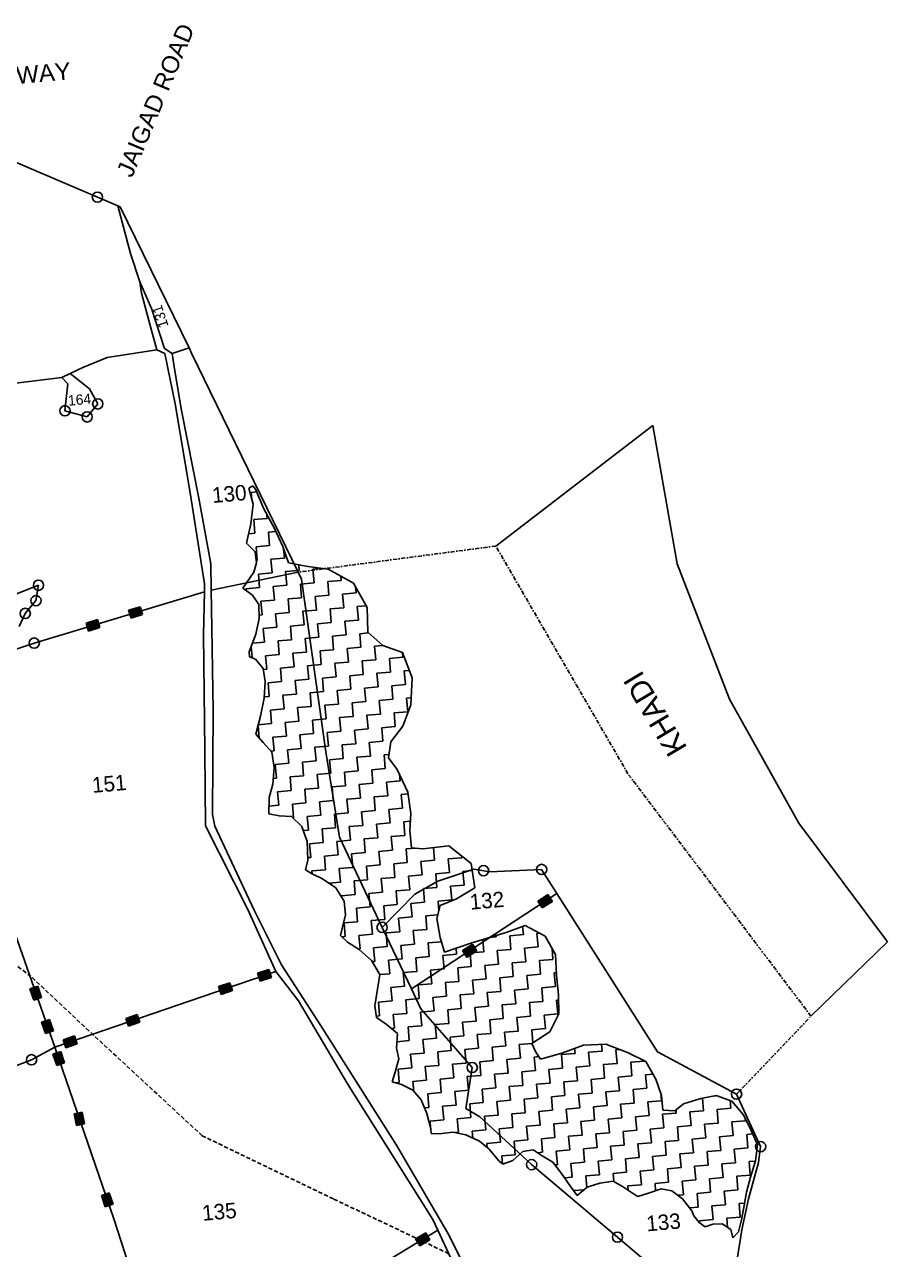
# Model space of a CAD drawing. Header units: metres. Extents: x 308560 to 311884, y 1910163 to 1912950.
# Drawn here: x 310720 to 311771, y 1911270 to 1912762 of the extents above; entities that cross this region are included whole.
import ezdxf

# ---------------------------------------------------------------- set-up
doc = ezdxf.new("R2010")
doc.units = ezdxf.units.M
doc.header["$MEASUREMENT"] = 0
doc.linetypes.add('DASHDOT', pattern=[1, 0.5, -0.25, 0, -0.25])
doc.linetypes.add('DASHED', pattern=[0.75, 0.5, -0.25])
for name, color, linetype in [('LINE_FOOTPATH', 1, 'DASHED'), ('OFF', 1, 'Continuous'), ('POLY_HATCH', 12, 'Continuous'), ('POLY_PARCEL', 6, 'Continuous'), ('POLY_ROAD', 30, 'Continuous'), ('POLY_WATER', 4, 'Continuous'), ('TEXT_MAPOUT', 7, 'Continuous'), ('TEXT_PARCEL', 7, 'Continuous'), ('V_BOUND_LINE', 7, 'Continuous'), ('V_BOUND_STREAM_LINE', 7, 'DASHDOT')]:
    doc.layers.add(name, color=color, linetype=linetype)
doc.styles.get("Standard").update_dxf_attribs({"font": 'arial.ttf'})
doc.styles.add('TEXT_MAP', font='')
doc.styles.get('TEXT_MAP').set_extended_font_data('Kruti Dev 050')

msp = doc.modelspace()

# ---------------------------------------------------------------- hatches: boundary and pattern name
for points in [[(310863.8, 1912043.2), (310860.9, 1912052.8), (310846.9, 1912048.6), (310849.9, 1912038.9)], [(310811.9, 1912027.5), (310809, 1912037.1), (310795, 1912032.9), (310797.9, 1912023.2)], [(311362.9, 1911693.8), (311357.4, 1911702.2), (311345.2, 1911694.2), (311350.7, 1911685.8)], [(311271.1, 1911633.5), (311265.5, 1911641.9), (311253.3, 1911633.9), (311258.9, 1911625.5)], [(311020.8, 1911601.3), (311017.5, 1911610.9), (311003.7, 1911606.2), (311007, 1911596.6)], [(310731.5, 1911573.5), (310741, 1911576.9), (310736.2, 1911590.6), (310726.7, 1911587.3)], [(310973.6, 1911585.2), (310970.3, 1911594.7), (310956.5, 1911590), (310959.8, 1911580.5)], [(310745.8, 1911532.8), (310755.4, 1911536.1), (310750.5, 1911549.9), (310741, 1911546.5)], [(310860.5, 1911546.5), (310857.2, 1911556), (310843.4, 1911551.3), (310846.7, 1911541.7)], [(310784.2, 1911520.4), (310781, 1911529.9), (310767.2, 1911525.2), (310770.4, 1911515.6)], [(310759.4, 1911493.7), (310768.9, 1911497), (310764.2, 1911510.8), (310754.7, 1911507.5)], [(310783.4, 1911420.8), (310793.3, 1911422.8), (310790.4, 1911437.1), (310780.5, 1911435.1)], [(310818.3, 1911321.7), (310827.9, 1911324.9), (310823.2, 1911338.7), (310813.7, 1911335.5)], [(311213.9, 1911281.5), (311208.7, 1911290.1), (311196.2, 1911282.6), (311201.4, 1911274)]]:
    msp.add_hatch(color=256).paths.add_polyline_path(points)

# ---------------------------------------------------------------- linework, layer by layer
for p, q in [((310846.9, 1912048.6), (310860.9, 1912052.8)), ((310849.9, 1912038.9), (310846.9, 1912048.6)), ((310863.8, 1912043.2), (310849.9, 1912038.9)), ((310860.9, 1912052.8), (310863.8, 1912043.2)), ((310795, 1912032.9), (310809, 1912037.1)), ((310797.9, 1912023.2), (310795, 1912032.9)), ((310811.9, 1912027.5), (310797.9, 1912023.2)), ((310809, 1912037.1), (310811.9, 1912027.5)), ((311345.2, 1911694.2), (311357.4, 1911702.2)), ((311357.4, 1911702.2), (311362.9, 1911693.8)), ((311350.7, 1911685.8), (311345.2, 1911694.2)), ((311362.9, 1911693.8), (311350.7, 1911685.8)), ((311253.3, 1911633.9), (311265.5, 1911641.9)), ((311265.5, 1911641.9), (311271.1, 1911633.5)), ((311258.9, 1911625.5), (311253.3, 1911633.9)), ((311271.1, 1911633.5), (311258.9, 1911625.5)), ((311003.7, 1911606.2), (311017.5, 1911610.9)), ((311007, 1911596.6), (311003.7, 1911606.2)), ((311017.5, 1911610.9), (311020.8, 1911601.3)), ((310726.7, 1911587.3), (310736.2, 1911590.6)), ((310736.2, 1911590.6), (310741, 1911576.9)), ((310956.5, 1911590), (310970.3, 1911594.7)), ((310970.3, 1911594.7), (310973.6, 1911585.2)), ((311020.8, 1911601.3), (311007, 1911596.6)), ((310731.5, 1911573.5), (310726.7, 1911587.3)), ((310741, 1911576.9), (310731.5, 1911573.5)), ((310959.8, 1911580.5), (310956.5, 1911590)), ((310973.6, 1911585.2), (310959.8, 1911580.5)), ((310741, 1911546.5), (310750.5, 1911549.9)), ((310745.8, 1911532.8), (310741, 1911546.5)), ((310750.5, 1911549.9), (310755.4, 1911536.1)), ((310843.4, 1911551.3), (310857.2, 1911556)), ((310846.7, 1911541.7), (310843.4, 1911551.3)), ((310860.5, 1911546.5), (310846.7, 1911541.7)), ((310857.2, 1911556), (310860.5, 1911546.5)), ((310755.4, 1911536.1), (310745.8, 1911532.8)), ((310767.2, 1911525.2), (310781, 1911529.9)), ((310770.4, 1911515.6), (310767.2, 1911525.2)), ((310784.2, 1911520.4), (310770.4, 1911515.6)), ((310781, 1911529.9), (310784.2, 1911520.4)), ((310754.7, 1911507.5), (310764.2, 1911510.8)), ((310759.4, 1911493.7), (310754.7, 1911507.5)), ((310764.2, 1911510.8), (310768.9, 1911497)), ((310768.9, 1911497), (310759.4, 1911493.7)), ((310780.5, 1911435.1), (310790.4, 1911437.1)), ((310783.4, 1911420.8), (310780.5, 1911435.1)), ((310790.4, 1911437.1), (310793.3, 1911422.8)), ((310793.3, 1911422.8), (310783.4, 1911420.8)), ((310813.7, 1911335.5), (310823.2, 1911338.7)), ((310823.2, 1911338.7), (310827.9, 1911324.9)), ((310818.3, 1911321.7), (310813.7, 1911335.5)), ((310827.9, 1911324.9), (310818.3, 1911321.7)), ((311196.2, 1911282.6), (311208.7, 1911290.1)), ((311201.4, 1911274), (311196.2, 1911282.6)), ((311213.9, 1911281.5), (311201.4, 1911274)), ((311208.7, 1911290.1), (311213.9, 1911281.5))]:
    msp.add_line(p, q)
for centre in [(310808.9, 1912551.9), (310769.4, 1912291.6), (310809.3, 1912300), (310796.4, 1912284.1), (310737.1, 1912079), (310734.1, 1912060.3), (310721, 1912044.7), (310732, 1912008.6), (311279.2, 1911731.3), (311349.9, 1911732.8), (311155.6, 1911662.2), (310728.7, 1911500.9), (311265.4, 1911491.4), (311587.3, 1911459), (311616.6, 1911395), (311337.7, 1911373.1), (311442.3, 1911284.7)]:
    msp.add_circle(centre, 6.24)
at = {"layer": 'LINE_FOOTPATH', "ltscale": 10}
for p, q in [((310728, 1911602.3), (310604.9, 1911695.5)), ((310798.6, 1911536), (310728, 1911602.3)), ((310936.5, 1911408.3), (310798.6, 1911536)), ((311096.2, 1911331.4), (310936.5, 1911408.3)), ((311236.8, 1911264.6), (311096.2, 1911331.4))]:
    msp.add_line(p, q, dxfattribs=at)
at = {"layer": 'OFF'}
for p, q in [((311294, 1912126.8), (311485.4, 1912273.8)), ((311677.9, 1911554), (311771, 1911644.4))]:
    msp.add_line(p, q, dxfattribs=at)
at = {"layer": 'POLY_HATCH'}
for p, q in [((310998.2, 1912200.1), (310993.3, 1912197.4)), ((310993.3, 1912197.4), (310998.4, 1912177.8)), ((311001.4, 1912196.3), (310998.2, 1912200.1)), ((311011.6, 1912172), (311001.4, 1912196.3)), ((310998.4, 1912177.8), (310995.9, 1912153.9)), ((311024.4, 1912148), (311011.6, 1912172)), ((310995.9, 1912153.9), (310990.5, 1912130.3)), ((311034.8, 1912126.1), (311024.4, 1912148)), ((310990.5, 1912130.3), (311001.2, 1912119.6)), ((311001.2, 1912119.6), (311002.5, 1912106.4)), ((311041.4, 1912106.2), (311034.8, 1912126.1)), ((311002.5, 1912106.4), (310999.4, 1912094.8)), ((311065.1, 1912101.8), (311041.4, 1912106.2)), ((311089.8, 1912098.7), (311065.1, 1912101.8)), ((311120.8, 1912081.7), (311089.8, 1912098.7)), ((310999.4, 1912094.8), (310985.8, 1912075.4)), ((310985.8, 1912075.4), (310997.9, 1912067.1)), ((311137.3, 1912051.8), (311120.8, 1912081.7)), ((310997.9, 1912067.1), (311005.3, 1912055.4)), ((311005.3, 1912055.4), (311005.7, 1912038.5)), ((311005.7, 1912038.5), (311001.9, 1912019.6)), ((311138.1, 1912022), (311137.3, 1912051.8)), ((311001.9, 1912019.6), (310993.8, 1911998)), ((311156.6, 1912005.5), (311138.1, 1912022)), ((310993.8, 1911998), (310994.2, 1911991.7)), ((311180.6, 1911997.2), (311156.6, 1912005.5)), ((311192.1, 1911966.1), (311180.6, 1911997.2)), ((310994.2, 1911991.7), (311001.5, 1911988.9)), ((311001.5, 1911988.9), (311010.9, 1911977.7)), ((311010.9, 1911977.7), (311013.1, 1911961.6)), ((311190.5, 1911933.3), (311192.1, 1911966.1)), ((311013.1, 1911961.6), (311011.8, 1911941.3)), ((311011.8, 1911941.3), (311007.3, 1911919.4)), ((311007.3, 1911919.4), (311001.8, 1911897.4)), ((311180.9, 1911907.3), (311190.5, 1911933.3)), ((311166.3, 1911888.3), (311180.9, 1911907.3)), ((311001.8, 1911897.4), (311010.7, 1911887.5)), ((311010.7, 1911887.5), (311021.2, 1911875.5)), ((311021.2, 1911875.5), (311024.3, 1911856.9)), ((311163.5, 1911868.7), (311166.3, 1911888.3)), ((311174, 1911854.6), (311163.5, 1911868.7)), ((311024.3, 1911856.9), (311022.6, 1911836.8)), ((311186.8, 1911827), (311174, 1911854.6)), ((311022.6, 1911836.8), (311018, 1911820.5)), ((311018, 1911820.5), (311017.6, 1911800.6)), ((311190.4, 1911801), (311186.8, 1911827)), ((311017.6, 1911800.6), (311030.1, 1911798.2)), ((311189.3, 1911780.4), (311190.4, 1911801)), ((311030.1, 1911798.2), (311045.2, 1911797.1)), ((311045.2, 1911797.1), (311057.9, 1911785.2)), ((311057.9, 1911785.2), (311064.3, 1911766.9)), ((311191.4, 1911759), (311189.3, 1911780.4)), ((311064.3, 1911766.9), (311065.1, 1911744.2)), ((311205, 1911758), (311191.4, 1911759)), ((311236.9, 1911761.4), (311205, 1911758)), ((311264, 1911740.2), (311236.9, 1911761.4)), ((311065.1, 1911744.2), (311062.1, 1911732.2)), ((311268.4, 1911710.3), (311264, 1911740.2)), ((311062.1, 1911732.2), (311069.5, 1911727.8)), ((311069.5, 1911727.8), (311083.1, 1911721.3)), ((311083.1, 1911721.3), (311099.4, 1911710.4)), ((311099.4, 1911710.4), (311109.2, 1911694)), ((311246.3, 1911696.9), (311268.4, 1911710.3)), ((311226.5, 1911688.7), (311246.3, 1911696.9)), ((311109.2, 1911694), (311111.1, 1911677.6)), ((311222.2, 1911672.9), (311226.5, 1911688.7)), ((311111.1, 1911677.6), (311106.9, 1911661)), ((311226.4, 1911649.7), (311222.2, 1911672.9)), ((311106.9, 1911661), (311104.8, 1911652.4)), ((311104.8, 1911652.4), (311113.6, 1911644.1)), ((311306.6, 1911656.1), (311264.9, 1911643.3)), ((311329.9, 1911664.6), (311306.6, 1911656.1)), ((311354, 1911651.6), (311329.9, 1911664.6)), ((311366.7, 1911629.2), (311354, 1911651.6)), ((311113.6, 1911644.1), (311127.7, 1911635.4)), ((311127.7, 1911635.4), (311142.6, 1911621.7)), ((311231.7, 1911632), (311226.4, 1911649.7)), ((311264.9, 1911643.3), (311231.7, 1911632)), ((311142.6, 1911621.7), (311152.8, 1911604.7)), ((311367.9, 1911604.5), (311366.7, 1911629.2)), ((311152.8, 1911604.7), (311149.9, 1911586.9)), ((311370.5, 1911579.6), (311367.9, 1911604.5)), ((311149.9, 1911586.9), (311146.9, 1911566.4)), ((311370.8, 1911556.7), (311370.5, 1911579.6)), ((311146.9, 1911566.4), (311148.7, 1911552.3)), ((311148.7, 1911552.3), (311160.7, 1911544.3)), ((311359.9, 1911535.1), (311370.8, 1911556.7)), ((311160.7, 1911544.3), (311174.4, 1911532.9)), ((311174.4, 1911532.9), (311173.2, 1911515.2)), ((311338, 1911520.5), (311359.9, 1911535.1)), ((311342.8, 1911510), (311338, 1911520.5)), ((311400.8, 1911518.6), (311374.6, 1911509)), ((311428.2, 1911519.9), (311400.8, 1911518.6)), ((311454.4, 1911509.7), (311428.2, 1911519.9)), ((311176.1, 1911502.1), (311171.5, 1911485.8)), ((311173.2, 1911515.2), (311176.1, 1911502.1)), ((311348.6, 1911501.5), (311342.8, 1911510)), ((311374.6, 1911509), (311348.6, 1911501.5)), ((311348.6, 1911501.5), (311348.6, 1911501.5)), ((311348.6, 1911501.5), (311348.6, 1911501.5)), ((311476.9, 1911498.8), (311454.4, 1911509.7)), ((311488.9, 1911477.1), (311476.9, 1911498.8)), ((311171.5, 1911485.8), (311167.7, 1911473.8)), ((311167.7, 1911473.8), (311179.4, 1911470.7)), ((311496, 1911457.5), (311488.9, 1911477.1)), ((311179.4, 1911470.7), (311193, 1911463.9)), ((311193, 1911463.9), (311203, 1911452.1)), ((311497.5, 1911439.3), (311496, 1911457.5)), ((311562.5, 1911457.2), (311543.7, 1911453.7)), ((311581.4, 1911450.6), (311562.5, 1911457.2)), ((311203, 1911452.1), (311210, 1911435.2)), ((311522.5, 1911447), (311512.1, 1911438.5)), ((311543.7, 1911453.7), (311522.5, 1911447)), ((311595.7, 1911433.8), (311581.4, 1911450.6)), ((311210, 1911435.2), (311215, 1911416.7)), ((311512.1, 1911438.5), (311497.5, 1911439.3)), ((311605, 1911414.8), (311595.7, 1911433.8)), ((311215, 1911416.7), (311215.4, 1911411)), ((311225.1, 1911410.7), (311241.9, 1911412.7)), ((311241.9, 1911412.7), (311257.5, 1911409.6)), ((311612.6, 1911397.2), (311605, 1911414.8)), ((311215.4, 1911411), (311225.1, 1911410.7)), ((311257.5, 1911409.6), (311274.1, 1911401.7)), ((311274.1, 1911401.7), (311285.6, 1911392.4)), ((311610.2, 1911377.9), (311612.6, 1911397.2)), ((311285.6, 1911392.4), (311298, 1911377.5)), ((311314.9, 1911378.2), (311327.1, 1911389.1)), ((311327.1, 1911389.1), (311339.4, 1911391.3)), ((311339.4, 1911391.3), (311350.7, 1911384)), ((311350.7, 1911384), (311363.7, 1911376)), ((311298, 1911377.5), (311302.8, 1911373.5)), ((311302.8, 1911373.5), (311314.9, 1911378.2)), ((311363.7, 1911376), (311374, 1911362.4)), ((311604.1, 1911357.9), (311610.2, 1911377.9)), ((311374, 1911362.4), (311384.2, 1911347.7)), ((311420.7, 1911350.6), (311437, 1911353.1)), ((311437, 1911353.1), (311448.5, 1911346.3)), ((311599.4, 1911339.4), (311604.1, 1911357.9)), ((311384.2, 1911347.7), (311393.3, 1911335.5)), ((311393.3, 1911335.5), (311405.5, 1911345.6)), ((311405.5, 1911345.6), (311420.7, 1911350.6)), ((311448.5, 1911346.3), (311461.8, 1911337.6)), ((311461.8, 1911337.6), (311467.2, 1911334.3)), ((311467.2, 1911334.3), (311481.4, 1911338.6)), ((311481.4, 1911338.6), (311495.6, 1911343.7)), ((311495.6, 1911343.7), (311508.6, 1911341.3)), ((311508.6, 1911341.3), (311521.3, 1911331.3)), ((311596.7, 1911323.4), (311599.4, 1911339.4)), ((311521.3, 1911331.3), (311532.9, 1911317)), ((311593.3, 1911306), (311596.7, 1911323.4)), ((311532.9, 1911317), (311535.4, 1911310.6)), ((311535.4, 1911310.6), (311541.7, 1911302.6)), ((311541.7, 1911302.6), (311549.2, 1911297.4)), ((311549.2, 1911297.4), (311558.5, 1911300.6)), ((311558.5, 1911300.6), (311569.9, 1911301)), ((311569.9, 1911301), (311580.3, 1911294.1)), ((311580.3, 1911294.1), (311582.6, 1911283.9)), ((311589.5, 1911291.4), (311593.3, 1911306)), ((311582.6, 1911283.9), (311589.5, 1911291.4))]:
    msp.add_line(p, q, dxfattribs=at)
at = {"layer": 'POLY_HATCH', "linetype": 'Continuous', "ltscale": 10}
for p, q in [((310996.2, 1912192.2), (311002.9, 1912192.7)), ((310997.1, 1912182.9), (310996.2, 1912192.2)), ((310999.2, 1912159), (311015.7, 1912160.5)), ((311000.6, 1912142.4), (310999.2, 1912159)), ((311015.7, 1912160.5), (311015.3, 1912165)), ((311017.2, 1912143.9), (311026, 1912144.7)), ((311018.6, 1912127.3), (311017.2, 1912143.9)), ((310993.1, 1912141.8), (311000.6, 1912142.4)), ((311002.1, 1912125.9), (311018.6, 1912127.3)), ((311003.5, 1912109.3), (311002.1, 1912125.9)), ((311036.7, 1912112.2), (311035.7, 1912123.2)), ((311002.2, 1912109.2), (311003.5, 1912109.3)), ((311020.1, 1912110.7), (311036.7, 1912112.2)), ((311021.6, 1912094.2), (311020.1, 1912110.7)), ((311054.7, 1912097.1), (311054.1, 1912103.8)), ((311071.3, 1912098.5), (311082.9, 1912099.6)), ((311072.8, 1912082), (311071.3, 1912098.5)), ((311005, 1912092.7), (311021.6, 1912094.2)), ((311006.4, 1912076.1), (311005, 1912092.7)), ((311038.1, 1912095.6), (311054.7, 1912097.1)), ((311039.6, 1912079), (311038.1, 1912095.6)), ((311089.3, 1912083.4), (311105.9, 1912084.9)), ((311090.8, 1912066.8), (311089.3, 1912083.4)), ((311105.9, 1912084.9), (311105.4, 1912090.1)), ((310989.9, 1912074.7), (311006.4, 1912076.1)), ((310990.1, 1912072.4), (310989.9, 1912074.7)), ((311023, 1912077.6), (311039.6, 1912079)), ((311024.5, 1912061), (311023, 1912077.6)), ((311056.2, 1912080.5), (311072.8, 1912082)), ((311057.6, 1912063.9), (311056.2, 1912080.5)), ((311107.4, 1912068.3), (311123.9, 1912069.8)), ((311108.8, 1912051.7), (311107.4, 1912068.3)), ((311123.9, 1912069.8), (311123.3, 1912077.1)), ((311007.9, 1912059.5), (311024.5, 1912061)), ((311009.4, 1912043), (311007.9, 1912059.5)), ((311041.1, 1912062.5), (311057.6, 1912063.9)), ((311042.5, 1912045.9), (311041.1, 1912062.5)), ((311074.2, 1912065.4), (311090.8, 1912066.8)), ((311075.7, 1912048.8), (311074.2, 1912065.4)), ((311125.4, 1912053.2), (311136, 1912054.1)), ((311126.9, 1912036.6), (311125.4, 1912053.2)), ((311005.6, 1912042.6), (311009.4, 1912043)), ((311025.9, 1912044.4), (311042.5, 1912045.9)), ((311027.4, 1912027.9), (311025.9, 1912044.4)), ((311059.1, 1912047.3), (311075.7, 1912048.8)), ((311060.6, 1912030.8), (311059.1, 1912047.3)), ((311092.2, 1912050.3), (311108.8, 1912051.7)), ((311093.7, 1912033.7), (311092.2, 1912050.3)), ((311010.8, 1912026.4), (311027.4, 1912027.9)), ((311012.3, 1912009.8), (311010.8, 1912026.4)), ((311044, 1912029.3), (311060.6, 1912030.8)), ((311045.4, 1912012.7), (311044, 1912029.3)), ((311077.1, 1912032.2), (311093.7, 1912033.7)), ((311078.6, 1912015.7), (311077.1, 1912032.2)), ((311110.3, 1912035.1), (311126.9, 1912036.6)), ((311111.7, 1912018.6), (311110.3, 1912035.1)), ((310997.7, 1912008.5), (311012.3, 1912009.8)), ((311028.9, 1912011.3), (311045.4, 1912012.7)), ((311030.3, 1911994.7), (311028.9, 1912011.3)), ((311062, 1912014.2), (311078.6, 1912015.7)), ((311063.5, 1911997.6), (311062, 1912014.2)), ((311095.2, 1912017.1), (311111.7, 1912018.6)), ((311096.6, 1912000.5), (311095.2, 1912017.1)), ((311128.3, 1912020), (311139.2, 1912021)), ((311129.8, 1912003.5), (311128.3, 1912020)), ((310997.2, 1911991.8), (310996.1, 1912004.1)), ((311013.7, 1911993.2), (311030.3, 1911994.7)), ((311046.9, 1911996.2), (311063.5, 1911997.6)), ((311048.4, 1911979.6), (311046.9, 1911996.2)), ((311080, 1911999.1), (311096.6, 1912000.5)), ((311081.5, 1911982.5), (311080, 1911999.1)), ((311113.2, 1912002), (311129.8, 1912003.5)), ((311114.7, 1911985.4), (311113.2, 1912002)), ((311146.4, 1912004.9), (311156.2, 1912005.8)), ((311147.8, 1911988.3), (311146.4, 1912004.9)), ((311181, 1911991.3), (311180.4, 1911997.3)), ((310994.5, 1911991.5), (310997.2, 1911991.8)), ((311015.2, 1911976.7), (311013.7, 1911993.2)), ((311031.8, 1911978.1), (311048.4, 1911979.6)), ((311064.9, 1911981), (311081.5, 1911982.5)), ((311066.4, 1911964.5), (311064.9, 1911981)), ((311098.1, 1911984), (311114.7, 1911985.4)), ((311099.5, 1911967.4), (311098.1, 1911984)), ((311131.2, 1911986.9), (311147.8, 1911988.3)), ((311132.7, 1911970.3), (311131.2, 1911986.9)), ((311164.4, 1911989.8), (311181, 1911991.3)), ((311165.8, 1911973.2), (311164.4, 1911989.8)), ((311011.1, 1911976.3), (311015.2, 1911976.7)), ((311033.2, 1911961.6), (311031.8, 1911978.1)), ((311049.8, 1911963), (311066.4, 1911964.5)), ((311083, 1911965.9), (311099.5, 1911967.4)), ((311084.4, 1911949.4), (311083, 1911965.9)), ((311116.1, 1911968.8), (311132.7, 1911970.3)), ((311117.6, 1911952.3), (311116.1, 1911968.8)), ((311149.3, 1911971.8), (311165.8, 1911973.2)), ((311150.7, 1911955.2), (311149.3, 1911971.8)), ((311182.4, 1911974.7), (311188.7, 1911975.2)), ((311183.9, 1911958.1), (311182.4, 1911974.7)), ((311016.7, 1911960.1), (311033.2, 1911961.6)), ((311018.1, 1911943.5), (311016.7, 1911960.1)), ((311051.3, 1911946.4), (311049.8, 1911963)), ((311067.8, 1911947.9), (311084.4, 1911949.4)), ((311101, 1911950.8), (311117.6, 1911952.3)), ((311102.5, 1911934.2), (311101, 1911950.8)), ((311134.2, 1911953.7), (311150.7, 1911955.2)), ((311135.6, 1911937.2), (311134.2, 1911953.7)), ((311167.3, 1911956.6), (311183.9, 1911958.1)), ((311168.8, 1911940.1), (311167.3, 1911956.6)), ((311011.9, 1911943), (311018.1, 1911943.5)), ((311034.7, 1911945), (311051.3, 1911946.4)), ((311036.2, 1911928.4), (311034.7, 1911945)), ((311069.3, 1911931.3), (311067.8, 1911947.9)), ((311085.9, 1911932.8), (311102.5, 1911934.2)), ((311119, 1911935.7), (311135.6, 1911937.2)), ((311120.5, 1911919.1), (311119, 1911935.7)), ((311152.2, 1911938.6), (311168.8, 1911940.1)), ((311153.6, 1911922), (311152.2, 1911938.6)), ((311185.3, 1911941.5), (311190.9, 1911942)), ((311186.8, 1911925), (311185.3, 1911941.5)), ((311019.6, 1911926.9), (311036.2, 1911928.4)), ((311021, 1911910.4), (311019.6, 1911926.9)), ((311052.7, 1911929.9), (311069.3, 1911931.3)), ((311054.2, 1911913.3), (311052.7, 1911929.9)), ((311087.3, 1911916.2), (311085.9, 1911932.8)), ((311103.9, 1911917.7), (311120.5, 1911919.1)), ((311137.1, 1911920.6), (311153.6, 1911922)), ((311138.5, 1911904), (311137.1, 1911920.6)), ((311170.2, 1911923.5), (311186.8, 1911925)), ((311171.7, 1911906.9), (311170.2, 1911923.5)), ((311005.9, 1911892.9), (311004.5, 1911908.3)), ((311004.7, 1911908.9), (311021, 1911910.4)), ((311037.6, 1911911.8), (311054.2, 1911913.3)), ((311039.1, 1911895.2), (311037.6, 1911911.8)), ((311070.8, 1911914.7), (311087.3, 1911916.2)), ((311072.2, 1911898.2), (311070.8, 1911914.7)), ((311105.4, 1911901.1), (311103.9, 1911917.7)), ((311122, 1911902.5), (311138.5, 1911904)), ((311155.1, 1911905.5), (311171.7, 1911906.9)), ((311156.6, 1911888.9), (311155.1, 1911905.5)), ((311022.5, 1911893.8), (311039.1, 1911895.2)), ((311024, 1911877.2), (311022.5, 1911893.8)), ((311055.6, 1911896.7), (311072.2, 1911898.2)), ((311057.1, 1911880.1), (311055.6, 1911896.7)), ((311088.8, 1911899.6), (311105.4, 1911901.1)), ((311090.3, 1911883), (311088.8, 1911899.6)), ((311123.4, 1911886), (311122, 1911902.5)), ((311020, 1911876.9), (311024, 1911877.2)), ((311040.5, 1911878.7), (311057.1, 1911880.1)), ((311042, 1911862.1), (311040.5, 1911878.7)), ((311073.7, 1911881.6), (311090.3, 1911883)), ((311075.1, 1911865), (311073.7, 1911881.6)), ((311106.8, 1911884.5), (311123.4, 1911886)), ((311108.3, 1911867.9), (311106.8, 1911884.5)), ((311140, 1911887.4), (311156.6, 1911888.9)), ((311141.4, 1911870.8), (311140, 1911887.4)), ((311025.4, 1911860.6), (311042, 1911862.1)), ((311026.9, 1911844.1), (311025.4, 1911860.6)), ((311058.6, 1911863.6), (311075.1, 1911865)), ((311060, 1911847), (311058.6, 1911863.6)), ((311091.7, 1911866.5), (311108.3, 1911867.9)), ((311093.2, 1911849.9), (311091.7, 1911866.5)), ((311124.9, 1911869.4), (311141.4, 1911870.8)), ((311126.3, 1911852.8), (311124.9, 1911869.4)), ((311158, 1911872.3), (311164.1, 1911872.8)), ((311159.5, 1911855.7), (311158, 1911872.3)), ((311043.5, 1911845.5), (311060, 1911847)), ((311044.9, 1911828.9), (311043.5, 1911845.5)), ((311076.6, 1911848.4), (311093.2, 1911849.9)), ((311078.1, 1911831.9), (311076.6, 1911848.4)), ((311109.8, 1911851.4), (311126.3, 1911852.8)), ((311111.2, 1911834.8), (311109.8, 1911851.4)), ((311142.9, 1911854.3), (311159.5, 1911855.7)), ((311144.4, 1911837.7), (311142.9, 1911854.3)), ((311177.5, 1911840.6), (311176.8, 1911848.5)), ((311023.2, 1911843.7), (311026.9, 1911844.1)), ((311061.5, 1911830.4), (311078.1, 1911831.9)), ((311062.9, 1911813.8), (311061.5, 1911830.4)), ((311094.6, 1911833.3), (311111.2, 1911834.8)), ((311096.1, 1911816.7), (311094.6, 1911833.3)), ((311127.8, 1911836.2), (311144.4, 1911837.7)), ((311129.2, 1911819.7), (311127.8, 1911836.2)), ((311160.9, 1911839.2), (311177.5, 1911840.6)), ((311162.4, 1911822.6), (311160.9, 1911839.2)), ((311028.3, 1911827.5), (311044.9, 1911828.9)), ((311029.8, 1911810.9), (311028.3, 1911827.5)), ((311079.5, 1911815.3), (311096.1, 1911816.7)), ((311081, 1911798.7), (311079.5, 1911815.3)), ((311112.7, 1911818.2), (311129.2, 1911819.7)), ((311114.1, 1911801.6), (311112.7, 1911818.2)), ((311145.8, 1911821.1), (311162.4, 1911822.6)), ((311147.3, 1911804.5), (311145.8, 1911821.1)), ((311179, 1911824), (311187.1, 1911824.8)), ((311180.4, 1911807.5), (311179, 1911824)), ((311017.8, 1911809.8), (311029.8, 1911810.9)), ((311046.4, 1911812.4), (311062.9, 1911813.8)), ((311047.8, 1911795.8), (311046.4, 1911812.4)), ((311097.6, 1911800.2), (311114.1, 1911801.6)), ((311099, 1911783.6), (311097.6, 1911800.2)), ((311130.7, 1911803.1), (311147.3, 1911804.5)), ((311132.2, 1911786.5), (311130.7, 1911803.1)), ((311163.9, 1911806), (311180.4, 1911807.5)), ((311165.3, 1911789.4), (311163.9, 1911806)), ((311046.7, 1911795.7), (311047.8, 1911795.8)), ((311064.4, 1911797.2), (311081, 1911798.7)), ((311065.9, 1911780.7), (311064.4, 1911797.2)), ((311115.6, 1911785), (311132.2, 1911786.5)), ((311117, 1911768.5), (311115.6, 1911785)), ((311148.7, 1911788), (311165.3, 1911789.4)), ((311150.2, 1911771.4), (311148.7, 1911788)), ((311181.9, 1911790.9), (311189.9, 1911791.6)), ((311183.4, 1911774.3), (311181.9, 1911790.9)), ((311059.7, 1911780.1), (311065.9, 1911780.7)), ((311082.4, 1911782.1), (311099, 1911783.6)), ((311083.9, 1911765.6), (311082.4, 1911782.1)), ((311133.6, 1911769.9), (311150.2, 1911771.4)), ((311135.1, 1911753.4), (311133.6, 1911769.9)), ((311166.8, 1911772.8), (311183.4, 1911774.3)), ((311168.2, 1911756.3), (311166.8, 1911772.8)), ((311067.3, 1911764.1), (311083.9, 1911765.6)), ((311068.8, 1911747.5), (311067.3, 1911764.1)), ((311100.5, 1911767), (311117, 1911768.5)), ((311101.9, 1911750.4), (311100.5, 1911767)), ((311151.7, 1911754.8), (311168.2, 1911756.3)), ((311153.1, 1911738.2), (311151.7, 1911754.8)), ((311184.8, 1911757.7), (311195.5, 1911758.7)), ((311186.3, 1911741.2), (311184.8, 1911757.7)), ((311219.4, 1911744.1), (311218.1, 1911759.4)), ((311065, 1911747.2), (311068.8, 1911747.5)), ((311085.4, 1911749), (311101.9, 1911750.4)), ((311086.8, 1911732.4), (311085.4, 1911749)), ((311118.5, 1911751.9), (311135.1, 1911753.4)), ((311120, 1911735.3), (311118.5, 1911751.9)), ((311169.7, 1911739.7), (311186.3, 1911741.2)), ((311202.8, 1911742.6), (311219.4, 1911744.1)), ((311204.3, 1911726), (311202.8, 1911742.6)), ((311236, 1911745.5), (311252.6, 1911747)), ((311237.5, 1911729), (311236, 1911745.5)), ((311252.6, 1911747), (311252.4, 1911749.3)), ((311070.2, 1911730.9), (311086.8, 1911732.4)), ((311070.6, 1911727.3), (311070.2, 1911730.9)), ((311103.4, 1911733.9), (311120, 1911735.3)), ((311104.9, 1911717.3), (311103.4, 1911733.9)), ((311136.5, 1911736.8), (311153.1, 1911738.2)), ((311138, 1911720.2), (311136.5, 1911736.8)), ((311171.2, 1911723.1), (311169.7, 1911739.7)), ((311187.7, 1911724.6), (311204.3, 1911726)), ((311220.9, 1911727.5), (311237.5, 1911729)), ((311222.3, 1911710.9), (311220.9, 1911727.5)), ((311254, 1911730.4), (311265.3, 1911731.4)), ((311255.5, 1911713.8), (311254, 1911730.4)), ((311090.9, 1911716.1), (311104.9, 1911717.3)), ((311121.4, 1911718.7), (311138, 1911720.2)), ((311122.9, 1911702.2), (311121.4, 1911718.7)), ((311154.6, 1911721.7), (311171.2, 1911723.1)), ((311156, 1911705.1), (311154.6, 1911721.7)), ((311189.2, 1911708), (311187.7, 1911724.6)), ((311205.8, 1911709.5), (311222.3, 1911710.9)), ((311238.9, 1911712.4), (311255.5, 1911713.8)), ((311240.4, 1911695.8), (311238.9, 1911712.4)), ((311106.3, 1911700.7), (311122.9, 1911702.2)), ((311106.5, 1911698.5), (311106.3, 1911700.7)), ((311139.5, 1911703.6), (311156, 1911705.1)), ((311140.9, 1911687.1), (311139.5, 1911703.6)), ((311172.6, 1911706.5), (311189.2, 1911708)), ((311174.1, 1911690), (311172.6, 1911706.5)), ((311207.2, 1911692.9), (311205.8, 1911709.5)), ((311223.8, 1911694.3), (311240.4, 1911695.8)), ((311124.3, 1911685.6), (311140.9, 1911687.1)), ((311125.8, 1911669), (311124.3, 1911685.6)), ((311157.5, 1911688.5), (311174.1, 1911690)), ((311159, 1911671.9), (311157.5, 1911688.5)), ((311190.6, 1911691.4), (311207.2, 1911692.9)), ((311192.1, 1911674.9), (311190.6, 1911691.4)), ((311224.8, 1911682.6), (311223.8, 1911694.3)), ((311109.2, 1911667.6), (311125.8, 1911669)), ((311110.7, 1911651), (311109.2, 1911667.6)), ((311142.4, 1911670.5), (311159, 1911671.9)), ((311143.8, 1911653.9), (311142.4, 1911670.5)), ((311175.5, 1911673.4), (311192.1, 1911674.9)), ((311177, 1911656.8), (311175.5, 1911673.4)), ((311208.7, 1911676.3), (311223.5, 1911677.6)), ((311210.1, 1911659.7), (311208.7, 1911676.3)), ((311106.7, 1911650.6), (311110.7, 1911651)), ((311127.3, 1911652.4), (311143.8, 1911653.9)), ((311128.7, 1911635.9), (311127.3, 1911652.4)), ((311160.4, 1911655.4), (311177, 1911656.8)), ((311161.9, 1911638.8), (311160.4, 1911655.4)), ((311193.6, 1911658.3), (311210.1, 1911659.7)), ((311195, 1911641.7), (311193.6, 1911658.3)), ((311285.6, 1911649.7), (311294.5, 1911650.5)), ((311294.5, 1911650.5), (311294.3, 1911652.4)), ((311311.1, 1911651.9), (311327.6, 1911653.4)), ((311312.5, 1911635.3), (311311.1, 1911651.9)), ((311327.6, 1911653.4), (311326.7, 1911663.5)), ((311344.2, 1911654.8), (311347.5, 1911655.1)), ((311345.7, 1911638.3), (311344.2, 1911654.8)), ((311127.1, 1911635.7), (311128.7, 1911635.9)), ((311145.3, 1911637.3), (311161.9, 1911638.8)), ((311146.8, 1911620.7), (311145.3, 1911637.3)), ((311178.4, 1911640.2), (311195, 1911641.7)), ((311179.9, 1911623.7), (311178.4, 1911640.2)), ((311211.6, 1911643.2), (311227.9, 1911644.6)), ((311213.1, 1911626.6), (311211.6, 1911643.2)), ((311246.2, 1911629.5), (311245.6, 1911636.7)), ((311279.4, 1911632.4), (311278.1, 1911647.3)), ((311295.9, 1911633.9), (311312.5, 1911635.3)), ((311329.1, 1911636.8), (311345.7, 1911638.3)), ((311330.6, 1911620.2), (311329.1, 1911636.8)), ((311363.7, 1911623.1), (311362.5, 1911636.6)), ((311143.3, 1911620.4), (311146.8, 1911620.7)), ((311163.3, 1911622.2), (311179.9, 1911623.7)), ((311164.8, 1911605.6), (311163.3, 1911622.2)), ((311196.5, 1911625.1), (311213.1, 1911626.6)), ((311197.9, 1911608.5), (311196.5, 1911625.1)), ((311229.6, 1911628), (311246.2, 1911629.5)), ((311231.1, 1911611.5), (311229.6, 1911628)), ((311262.8, 1911631), (311279.4, 1911632.4)), ((311264.2, 1911614.4), (311262.8, 1911631)), ((311297.4, 1911617.3), (311295.9, 1911633.9)), ((311347.1, 1911621.7), (311363.7, 1911623.1)), ((311348.6, 1911605.1), (311347.1, 1911621.7)), ((311152.7, 1911604.6), (311164.8, 1911605.6)), ((311181.4, 1911607.1), (311197.9, 1911608.5)), ((311182.8, 1911590.5), (311181.4, 1911607.1)), ((311214.5, 1911610), (311231.1, 1911611.5)), ((311216, 1911593.4), (311214.5, 1911610)), ((311247.7, 1911612.9), (311264.2, 1911614.4)), ((311249.1, 1911596.3), (311247.7, 1911612.9)), ((311280.8, 1911615.8), (311297.4, 1911617.3)), ((311282.3, 1911599.3), (311280.8, 1911615.8)), ((311314, 1911618.8), (311330.6, 1911620.2)), ((311315.4, 1911602.2), (311314, 1911618.8)), ((311365.2, 1911606.6), (311367.8, 1911606.8)), ((311366.6, 1911590), (311365.2, 1911606.6)), ((311166.3, 1911589.1), (311182.8, 1911590.5)), ((311199.4, 1911592), (311216, 1911593.4)), ((311200.9, 1911575.4), (311199.4, 1911592)), ((311232.6, 1911594.9), (311249.1, 1911596.3)), ((311234, 1911578.3), (311232.6, 1911594.9)), ((311265.7, 1911597.8), (311282.3, 1911599.3)), ((311267.2, 1911581.2), (311265.7, 1911597.8)), ((311298.9, 1911600.7), (311315.4, 1911602.2)), ((311300.3, 1911584.1), (311298.9, 1911600.7)), ((311332, 1911603.6), (311348.6, 1911605.1)), ((311333.5, 1911587.1), (311332, 1911603.6)), ((311167.7, 1911572.5), (311166.3, 1911589.1)), ((311217.4, 1911576.9), (311234, 1911578.3)), ((311218.9, 1911560.3), (311217.4, 1911576.9)), ((311250.6, 1911579.8), (311267.2, 1911581.2)), ((311252, 1911563.2), (311250.6, 1911579.8)), ((311283.7, 1911582.7), (311300.3, 1911584.1)), ((311285.2, 1911566.1), (311283.7, 1911582.7)), ((311316.9, 1911585.6), (311333.5, 1911587.1)), ((311318.4, 1911569), (311316.9, 1911585.6)), ((311350, 1911588.5), (311366.6, 1911590)), ((311351.5, 1911572), (311350, 1911588.5)), ((311151.1, 1911571), (311167.7, 1911572.5)), ((311152.6, 1911554.4), (311151.1, 1911571)), ((311184.3, 1911573.9), (311200.9, 1911575.4)), ((311185.7, 1911557.4), (311184.3, 1911573.9)), ((311235.5, 1911561.7), (311252, 1911563.2)), ((311236.9, 1911545.2), (311235.5, 1911561.7)), ((311268.6, 1911564.7), (311285.2, 1911566.1)), ((311270.1, 1911548.1), (311268.6, 1911564.7)), ((311301.8, 1911567.6), (311318.4, 1911569)), ((311303.2, 1911551), (311301.8, 1911567.6)), ((311334.9, 1911570.5), (311351.5, 1911572)), ((311336.4, 1911553.9), (311334.9, 1911570.5)), ((311368.1, 1911573.4), (311370.6, 1911573.6)), ((311369.5, 1911556.8), (311368.1, 1911573.4)), ((311148.4, 1911554.1), (311152.6, 1911554.4)), ((311169.2, 1911555.9), (311185.7, 1911557.4)), ((311170.6, 1911539.3), (311169.2, 1911555.9)), ((311202.3, 1911558.8), (311218.9, 1911560.3)), ((311203.8, 1911542.2), (311202.3, 1911558.8)), ((311253.5, 1911546.6), (311270.1, 1911548.1)), ((311255, 1911530), (311253.5, 1911546.6)), ((311286.7, 1911549.5), (311303.2, 1911551)), ((311288.1, 1911533), (311286.7, 1911549.5)), ((311319.8, 1911552.5), (311336.4, 1911553.9)), ((311321.3, 1911535.9), (311319.8, 1911552.5)), ((311353, 1911555.4), (311369.5, 1911556.8)), ((311354.4, 1911538.8), (311353, 1911555.4)), ((311167.1, 1911539), (311170.6, 1911539.3)), ((311187.2, 1911540.8), (311203.8, 1911542.2)), ((311188.7, 1911524.2), (311187.2, 1911540.8)), ((311220.4, 1911543.7), (311236.9, 1911545.2)), ((311221.8, 1911527.1), (311220.4, 1911543.7)), ((311271.5, 1911531.5), (311288.1, 1911533)), ((311273, 1911514.9), (311271.5, 1911531.5)), ((311304.7, 1911534.4), (311321.3, 1911535.9)), ((311306.2, 1911517.8), (311304.7, 1911534.4)), ((311337.8, 1911537.3), (311354.4, 1911538.8)), ((311339.3, 1911521.4), (311337.8, 1911537.3)), ((311173.7, 1911522.9), (311188.7, 1911524.2)), ((311205.2, 1911525.7), (311221.8, 1911527.1)), ((311206.7, 1911509.1), (311205.2, 1911525.7)), ((311238.4, 1911528.6), (311255, 1911530)), ((311239.8, 1911512), (311238.4, 1911528.6)), ((311289.6, 1911516.4), (311306.2, 1911517.8)), ((311291, 1911499.8), (311289.6, 1911516.4)), ((311322.7, 1911519.3), (311338.2, 1911520.7)), ((311324.2, 1911502.7), (311322.7, 1911519.3)), ((311423.6, 1911511.5), (311422.9, 1911519.7)), ((311190.1, 1911507.6), (311206.7, 1911509.1)), ((311191.6, 1911491.1), (311190.1, 1911507.6)), ((311223.3, 1911510.6), (311239.8, 1911512)), ((311224.7, 1911494), (311223.3, 1911510.6)), ((311256.4, 1911513.5), (311273, 1911514.9)), ((311257.9, 1911496.9), (311256.4, 1911513.5)), ((311307.6, 1911501.3), (311324.2, 1911502.7)), ((311309.1, 1911484.7), (311307.6, 1911501.3)), ((311340.8, 1911504.2), (311346.4, 1911504.7)), ((311342.2, 1911487.6), (311340.8, 1911504.2)), ((311373.9, 1911507.1), (311390.5, 1911508.6)), ((311375.4, 1911490.5), (311373.9, 1911507.1)), ((311390.5, 1911508.6), (311390, 1911514.7)), ((311407.1, 1911510), (311423.6, 1911511.5)), ((311408.5, 1911493.4), (311407.1, 1911510)), ((311440.2, 1911512.9), (311445, 1911513.4)), ((311441.7, 1911496.4), (311440.2, 1911512.9)), ((311175, 1911489.6), (311191.6, 1911491.1)), ((311176.5, 1911473), (311175, 1911489.6)), ((311208.2, 1911492.5), (311224.7, 1911494)), ((311209.6, 1911475.9), (311208.2, 1911492.5)), ((311241.3, 1911495.4), (311257.9, 1911496.9)), ((311242.8, 1911478.9), (311241.3, 1911495.4)), ((311274.5, 1911498.4), (311291, 1911499.8)), ((311275.9, 1911481.8), (311274.5, 1911498.4)), ((311325.6, 1911486.2), (311342.2, 1911487.6)), ((311327.1, 1911469.6), (311325.6, 1911486.2)), ((311358.8, 1911489.1), (311375.4, 1911490.5)), ((311360.3, 1911472.5), (311358.8, 1911489.1)), ((311392, 1911492), (311408.5, 1911493.4)), ((311393.4, 1911475.4), (311392, 1911492)), ((311425.1, 1911494.9), (311441.7, 1911496.4)), ((311426.6, 1911478.3), (311425.1, 1911494.9)), ((311458.3, 1911497.8), (311474.8, 1911499.3)), ((311459.7, 1911481.2), (311458.3, 1911497.8)), ((311474.8, 1911499.3), (311474.8, 1911499.9)), ((311172.2, 1911472.6), (311176.5, 1911473)), ((311193, 1911474.5), (311209.6, 1911475.9)), ((311194.1, 1911462.6), (311193, 1911474.5)), ((311226.2, 1911477.4), (311242.8, 1911478.9)), ((311227.7, 1911460.8), (311226.2, 1911477.4)), ((311259.3, 1911480.3), (311275.9, 1911481.8)), ((311260.8, 1911463.7), (311259.3, 1911480.3)), ((311292.5, 1911483.2), (311309.1, 1911484.7)), ((311294, 1911466.7), (311292.5, 1911483.2)), ((311343.7, 1911471), (311360.3, 1911472.5)), ((311376.8, 1911474), (311393.4, 1911475.4)), ((311378.3, 1911457.4), (311376.8, 1911474)), ((311410, 1911476.9), (311426.6, 1911478.3)), ((311411.4, 1911460.3), (311410, 1911476.9)), ((311443.1, 1911479.8), (311459.7, 1911481.2)), ((311444.6, 1911463.2), (311443.1, 1911479.8)), ((311476.3, 1911482.7), (311485.4, 1911483.5)), ((311477.8, 1911466.1), (311476.3, 1911482.7)), ((311211.1, 1911459.4), (311227.7, 1911460.8)), ((311212.5, 1911442.8), (311211.1, 1911459.4)), ((311244.2, 1911462.3), (311260.8, 1911463.7)), ((311245.7, 1911445.7), (311244.2, 1911462.3)), ((311277.4, 1911465.2), (311294, 1911466.7)), ((311278.8, 1911448.6), (311277.4, 1911465.2)), ((311310.5, 1911468.1), (311327.1, 1911469.6)), ((311312, 1911451.5), (311310.5, 1911468.1)), ((311345.1, 1911454.5), (311343.7, 1911471)), ((311361.7, 1911455.9), (311378.3, 1911457.4)), ((311394.9, 1911458.8), (311411.4, 1911460.3)), ((311396.3, 1911442.3), (311394.9, 1911458.8)), ((311428, 1911461.8), (311444.6, 1911463.2)), ((311429.5, 1911445.2), (311428, 1911461.8)), ((311461.2, 1911464.7), (311477.8, 1911466.1)), ((311462.6, 1911448.1), (311461.2, 1911464.7)), ((311495.8, 1911451), (311495, 1911460.4)), ((311559, 1911456.6), (311562.1, 1911456.8)), ((311562.1, 1911456.8), (311562.1, 1911457.2)), ((311207.1, 1911442.3), (311212.5, 1911442.8)), ((311229.1, 1911444.2), (311245.7, 1911445.7)), ((311230.6, 1911427.7), (311229.1, 1911444.2)), ((311262.3, 1911447.2), (311278.8, 1911448.6)), ((311263.7, 1911430.6), (311262.3, 1911447.2)), ((311295.4, 1911450.1), (311312, 1911451.5)), ((311296.9, 1911433.5), (311295.4, 1911450.1)), ((311328.6, 1911453), (311345.1, 1911454.5)), ((311330, 1911436.4), (311328.6, 1911453)), ((311363.2, 1911439.3), (311361.7, 1911455.9)), ((311379.8, 1911440.8), (311396.3, 1911442.3)), ((311412.9, 1911443.7), (311429.5, 1911445.2)), ((311414.4, 1911427.1), (311412.9, 1911443.7)), ((311446.1, 1911446.6), (311462.6, 1911448.1)), ((311447.5, 1911430.1), (311446.1, 1911446.6)), ((311479.2, 1911449.6), (311495.8, 1911451)), ((311480.7, 1911433), (311479.2, 1911449.6)), ((311547, 1911438.8), (311545.6, 1911454.1)), ((311563.5, 1911440.3), (311580.1, 1911441.7)), ((311580.1, 1911441.7), (311579.3, 1911451.3)), ((311214, 1911426.2), (311230.6, 1911427.7)), ((311247.1, 1911429.1), (311263.7, 1911430.6)), ((311248.6, 1911412.6), (311247.1, 1911429.1)), ((311280.3, 1911432), (311296.9, 1911433.5)), ((311281.8, 1911415.5), (311280.3, 1911432)), ((311313.4, 1911435), (311330, 1911436.4)), ((311314.9, 1911418.4), (311313.4, 1911435)), ((311346.6, 1911437.9), (311363.2, 1911439.3)), ((311348.1, 1911421.3), (311346.6, 1911437.9)), ((311381.2, 1911424.2), (311379.8, 1911440.8)), ((311397.8, 1911425.7), (311414.4, 1911427.1)), ((311430.9, 1911428.6), (311447.5, 1911430.1)), ((311432.4, 1911412), (311430.9, 1911428.6)), ((311464.1, 1911431.5), (311480.7, 1911433)), ((311465.6, 1911414.9), (311464.1, 1911431.5)), ((311497.2, 1911434.4), (311513.8, 1911435.9)), ((311498.7, 1911417.9), (311497.2, 1911434.4)), ((311513.8, 1911435.9), (311513.5, 1911439.6)), ((311530.4, 1911437.4), (311547, 1911438.8)), ((311531.9, 1911420.8), (311530.4, 1911437.4)), ((311565, 1911423.7), (311563.5, 1911440.3)), ((311581.6, 1911425.2), (311598.2, 1911426.6)), ((311598.2, 1911426.6), (311597.9, 1911429.2)), ((311214.7, 1911417.9), (311214, 1911426.2)), ((311244.4, 1911412.2), (311248.6, 1911412.6)), ((311265.2, 1911414), (311281.8, 1911415.5)), ((311265.9, 1911405.6), (311265.2, 1911414)), ((311298.3, 1911416.9), (311314.9, 1911418.4)), ((311299.8, 1911400.4), (311298.3, 1911416.9)), ((311331.5, 1911419.8), (311348.1, 1911421.3)), ((311332.9, 1911403.3), (311331.5, 1911419.8)), ((311364.6, 1911422.8), (311381.2, 1911424.2)), ((311366.1, 1911406.2), (311364.6, 1911422.8)), ((311399.2, 1911409.1), (311397.8, 1911425.7)), ((311415.8, 1911410.6), (311432.4, 1911412)), ((311449, 1911413.5), (311465.6, 1911414.9)), ((311450.4, 1911396.9), (311449, 1911413.5)), ((311482.1, 1911416.4), (311498.7, 1911417.9)), ((311483.6, 1911399.8), (311482.1, 1911416.4)), ((311515.3, 1911419.3), (311531.9, 1911420.8)), ((311516.7, 1911402.7), (311515.3, 1911419.3)), ((311548.4, 1911422.2), (311565, 1911423.7)), ((311549.9, 1911405.7), (311548.4, 1911422.2)), ((311583, 1911408.6), (311581.6, 1911425.2)), ((311283.2, 1911398.9), (311299.8, 1911400.4)), ((311283.6, 1911394), (311283.2, 1911398.9)), ((311316.4, 1911401.8), (311332.9, 1911403.3)), ((311317.8, 1911385.2), (311316.4, 1911401.8)), ((311349.5, 1911404.7), (311366.1, 1911406.2)), ((311351, 1911388.2), (311349.5, 1911404.7)), ((311382.7, 1911407.6), (311399.2, 1911409.1)), ((311384.1, 1911391.1), (311382.7, 1911407.6)), ((311417.3, 1911394), (311415.8, 1911410.6)), ((311433.9, 1911395.4), (311450.4, 1911396.9)), ((311467, 1911398.4), (311483.6, 1911399.8)), ((311468.5, 1911381.8), (311467, 1911398.4)), ((311500.2, 1911401.3), (311516.7, 1911402.7)), ((311501.6, 1911384.7), (311500.2, 1911401.3)), ((311533.3, 1911404.2), (311549.9, 1911405.7)), ((311534.8, 1911387.6), (311533.3, 1911404.2)), ((311566.5, 1911407.1), (311583, 1911408.6)), ((311567.9, 1911390.5), (311566.5, 1911407.1)), ((311599.6, 1911410), (311606.8, 1911410.7)), ((311601.1, 1911393.5), (311599.6, 1911410)), ((311301.2, 1911383.8), (311317.8, 1911385.2)), ((311302.1, 1911374.1), (311301.2, 1911383.8)), ((311345.1, 1911387.6), (311351, 1911388.2)), ((311367.6, 1911389.6), (311384.1, 1911391.1)), ((311369, 1911373), (311367.6, 1911389.6)), ((311400.7, 1911392.5), (311417.3, 1911394)), ((311402.2, 1911376), (311400.7, 1911392.5)), ((311435.3, 1911378.9), (311433.9, 1911395.4)), ((311451.9, 1911380.3), (311468.5, 1911381.8)), ((311485, 1911383.2), (311501.6, 1911384.7)), ((311486.5, 1911366.7), (311485, 1911383.2)), ((311518.2, 1911386.2), (311534.8, 1911387.6)), ((311519.7, 1911369.6), (311518.2, 1911386.2)), ((311551.3, 1911389.1), (311567.9, 1911390.5)), ((311552.8, 1911372.5), (311551.3, 1911389.1)), ((311584.5, 1911392), (311601.1, 1911393.5)), ((311586, 1911375.4), (311584.5, 1911392)), ((311366.2, 1911372.8), (311369, 1911373)), ((311385.6, 1911374.5), (311402.2, 1911376)), ((311387, 1911357.9), (311385.6, 1911374.5)), ((311418.7, 1911377.4), (311435.3, 1911378.9)), ((311420.2, 1911360.8), (311418.7, 1911377.4)), ((311453.4, 1911363.8), (311451.9, 1911380.3)), ((311469.9, 1911365.2), (311486.5, 1911366.7)), ((311503.1, 1911368.1), (311519.7, 1911369.6)), ((311504.5, 1911351.6), (311503.1, 1911368.1)), ((311536.2, 1911371.1), (311552.8, 1911372.5)), ((311537.7, 1911354.5), (311536.2, 1911371.1)), ((311569.4, 1911374), (311586, 1911375.4)), ((311570.8, 1911357.4), (311569.4, 1911374)), ((311602.5, 1911376.9), (311610.1, 1911377.5)), ((311604, 1911360.3), (311602.5, 1911376.9)), ((311377.7, 1911357.1), (311387, 1911357.9)), ((311403.6, 1911359.4), (311420.2, 1911360.8)), ((311404.9, 1911345.1), (311403.6, 1911359.4)), ((311436.8, 1911362.3), (311453.4, 1911363.8)), ((311437.6, 1911352.8), (311436.8, 1911362.3)), ((311471.4, 1911348.6), (311469.9, 1911365.2)), ((311521.1, 1911353), (311537.7, 1911354.5)), ((311522.6, 1911336.4), (311521.1, 1911353)), ((311554.3, 1911355.9), (311570.8, 1911357.4)), ((311555.7, 1911339.4), (311554.3, 1911355.9)), ((311587.4, 1911358.9), (311604, 1911360.3)), ((311588.9, 1911342.3), (311587.4, 1911358.9)), ((311388.9, 1911341.4), (311401.8, 1911342.5)), ((311454.8, 1911347.2), (311471.4, 1911348.6)), ((311455.3, 1911341.9), (311454.8, 1911347.2)), ((311488, 1911350.1), (311504.5, 1911351.6)), ((311488.7, 1911341.3), (311488, 1911350.1)), ((311539.2, 1911337.9), (311555.7, 1911339.4)), ((311540.6, 1911321.3), (311539.2, 1911337.9)), ((311572.3, 1911340.8), (311588.9, 1911342.3)), ((311573.8, 1911324.2), (311572.3, 1911340.8)), ((311515.5, 1911335.8), (311522.6, 1911336.4)), ((311557.2, 1911322.8), (311573.8, 1911324.2)), ((311558.6, 1911306.2), (311557.2, 1911322.8)), ((311590.3, 1911325.7), (311597.2, 1911326.3)), ((311591.8, 1911309.1), (311590.3, 1911325.7)), ((311530.2, 1911320.4), (311540.6, 1911321.3)), ((311575.2, 1911307.7), (311591.8, 1911309.1)), ((311576.2, 1911296.8), (311575.2, 1911307.7)), ((311542.1, 1911304.7), (311558.6, 1911306.2)), ((311542.3, 1911302.2), (311542.1, 1911304.7))]:
    msp.add_line(p, q, dxfattribs=at)
at = {"layer": 'POLY_PARCEL'}
for p, q in [((310849.2, 1912483.4), (310833.9, 1912541.2)), ((310860.6, 1912448.7), (310849.2, 1912483.4)), ((310900, 1912361.4), (310920.5, 1912368.4)), ((310791.1, 1912344.4), (310820.6, 1912356.5)), ((310820.6, 1912356.5), (310881.4, 1912365.7)), ((310765.7, 1912332.1), (310775.7, 1912336.9)), ((310775.7, 1912336.9), (310791.1, 1912344.4)), ((310799.1, 1912318.5), (310775.7, 1912336.9)), ((310664.2, 1912319.7), (310765.7, 1912332.1)), ((310765.7, 1912332.1), (310772.9, 1912324.5)), ((310772.9, 1912324.5), (310769.4, 1912291.6)), ((310809.3, 1912300), (310799.1, 1912318.5)), ((310796.4, 1912284.1), (310809.3, 1912300)), ((310769.4, 1912291.6), (310796.4, 1912284.1)), ((310947.5, 1912073.1), (311053.4, 1912095)), ((310709.4, 1912068), (310737.1, 1912079)), ((310732, 1912008.6), (310939.2, 1912071.2)), ((310737.1, 1912079), (310734.1, 1912060.3)), ((310734.1, 1912060.3), (310721, 1912044.7)), ((310721, 1912044.7), (310713.8, 1912028.6)), ((310599.5, 1911964.6), (310732, 1912008.6)), ((310757, 1911516.4), (310599.5, 1911964.6)), ((311191.3, 1911587.2), (311368.5, 1911703.5)), ((311155.6, 1911662.2), (311191.3, 1911587.2)), ((311026, 1911608.5), (310757, 1911516.4)), ((311191.3, 1911587.2), (311202.9, 1911563)), ((311202.9, 1911563), (311265.4, 1911491.4)), ((310757, 1911516.4), (310728.7, 1911500.9)), ((310757, 1911516.4), (310828.7, 1911307)), ((310728.7, 1911500.9), (310396.8, 1911373.2)), ((311265.4, 1911491.4), (311257.6, 1911441.4)), ((311257.6, 1911441.4), (311274.8, 1911431.3)), ((311274.8, 1911431.3), (311337.7, 1911373.1)), ((311337.7, 1911373.1), (311573.2, 1911174)), ((310828.7, 1911307), (310886.9, 1911129)), ((311223.4, 1911293.1), (311032.5, 1911177.8))]:
    msp.add_line(p, q, dxfattribs=at)
at = {"layer": 'POLY_ROAD'}
for p, q in [((310874.8, 1912416.2), (310860.6, 1912448.7)), ((310860.6, 1912448.7), (310862.4, 1912435)), ((310862.4, 1912435), (310874.4, 1912391.1)), ((310890.5, 1912367.5), (310874.8, 1912416.2)), ((310874.4, 1912391.1), (310881.4, 1912365.7)), ((310900, 1912361.4), (310890.5, 1912367.5)), ((310881.4, 1912365.7), (310891.1, 1912361.4)), ((310891.1, 1912361.4), (310903.5, 1912299.9)), ((310902.4, 1912345.1), (310900, 1912361.4)), ((310911.3, 1912292), (310902.4, 1912345.1)), ((310903.5, 1912299.9), (310922, 1912191.5)), ((310932.4, 1912185.3), (310911.3, 1912292)), ((310922, 1912191.5), (310939.4, 1912080.9)), ((310947.1, 1912105.3), (310932.4, 1912185.3)), ((310947.5, 1912073.1), (310947.1, 1912105.3)), ((310939.2, 1912071.2), (310938.2, 1912019.2)), ((310939.4, 1912080.9), (310939.2, 1912071.2)), ((310947.8, 1912051.3), (310947.5, 1912073.1)), ((310949.8, 1911926.8), (310947.8, 1912051.3)), ((310938.2, 1912019.2), (310939.9, 1911877.7)), ((310949.1, 1911799.8), (310949.8, 1911926.8)), ((310939.9, 1911877.7), (310940.4, 1911785.9)), ((310951.8, 1911785.5), (310949.1, 1911799.8)), ((310940.4, 1911785.9), (310991.9, 1911684.1)), ((310999.3, 1911684.1), (310951.8, 1911785.5)), ((310991.9, 1911684.1), (311026, 1911608.5)), ((311032.9, 1911616.4), (310999.3, 1911684.1)), ((311026, 1911608.5), (311053.6, 1911572.8)), ((311080.5, 1911542.9), (311032.9, 1911616.4)), ((311053.6, 1911572.8), (311113.6, 1911471.4)), ((311173.1, 1911396.9), (311080.5, 1911542.9)), ((311113.6, 1911471.4), (311217.3, 1911306.1)), ((311235.5, 1911289.4), (311173.1, 1911396.9)), ((311217.3, 1911306.1), (311223.4, 1911293.1)), ((311223.4, 1911293.1), (311267.2, 1911199.7)), ((311295.6, 1911170.9), (311235.5, 1911289.4))]:
    msp.add_line(p, q, dxfattribs=at)
at = {"layer": 'POLY_WATER'}
for p, q in [((311514.8, 1912105), (311485.4, 1912273.8)), ((311578.5, 1911940.4), (311514.8, 1912105)), ((311057.6, 1912086.4), (311053.4, 1912095)), ((311087, 1911876), (311057.6, 1912086.4)), ((311663, 1911789.3), (311578.5, 1911940.4)), ((311103.9, 1911772.2), (311087, 1911876)), ((311771, 1911644.4), (311663, 1911789.3)), ((311155.6, 1911662.2), (311103.9, 1911772.2)), ((311267.3, 1911733.3), (311223.4, 1911718.3)), ((311286.8, 1911730), (311267.3, 1911733.3)), ((311349.9, 1911732.8), (311286.8, 1911730)), ((311368.5, 1911703.5), (311349.9, 1911732.8)), ((311223.4, 1911718.3), (311195.5, 1911702.5)), ((311195.5, 1911702.5), (311155.6, 1911662.2)), ((311491, 1911510.5), (311368.5, 1911703.5)), ((311587.3, 1911459), (311491, 1911510.5))]:
    msp.add_line(p, q, dxfattribs=at)
at = {"layer": 'V_BOUND_LINE'}
for p, q in [((310833.9, 1912541.2), (310615.5, 1912634.5)), ((310836.6, 1912540.1), (310833.9, 1912541.2)), ((310920.5, 1912368.4), (310836.6, 1912540.1)), ((310923.6, 1912362), (310920.5, 1912368.4)), ((311053.4, 1912095), (310923.6, 1912362)), ((311616.6, 1911395), (311587.3, 1911459)), ((311587.3, 1911459), (311587.3, 1911459)), ((311613.8, 1911375.7), (311616.6, 1911395)), ((311601.8, 1911331.4), (311613.8, 1911375.7)), ((311593.6, 1911293.6), (311601.8, 1911331.4)), ((311587, 1911252.7), (311593.6, 1911293.6))]:
    msp.add_line(p, q, dxfattribs=at)
at = {"layer": 'V_BOUND_STREAM_LINE', "ltscale": 10}
for p, q in [((311294, 1912126.8), (311053.4, 1912095)), ((311455, 1911849.3), (311294, 1912126.8)), ((311677.9, 1911554), (311455, 1911849.3)), ((311587.3, 1911459), (311677.9, 1911554))]:
    msp.add_line(p, q, dxfattribs=at)

# ---------------------------------------------------------------- texts
at = {"layer": 'TEXT_MAPOUT'}
for s, height, rotation, p in [('JAIGAD ROAD', 20.964, 67.2109, (310850.9, 1912574.5)), ('JAIGAD WAY', 20.96, 5.03, (310597.4, 1912679.7))]:
    msp.add_text(s, height=height, rotation=rotation, dxfattribs=at).set_placement(p)
at = {"layer": 'TEXT_MAPOUT', "ltscale": 10}
msp.add_text('KHADI', height=26.2, rotation=120.8264, dxfattribs=at).set_placement((311527.8, 1911880.9))
at = {"layer": 'TEXT_PARCEL', "style": 'TEXT_MAP'}
for s, height, rotation, p in [('131', 12.58, 108.3278, (310895.7, 1912395)), ('164', 12.58, 5.03, (310773.7, 1912297.7)), ('130', 18.87, 5.03, (310949.3, 1912179.2)), ('151', 18.87, 5.03, (310803.1, 1911826)), ('132', 18.87, 5.03, (311263.1, 1911683.6)), ('135', 18.87, 5.03, (310937.2, 1911304.6)), ('133', 18.87, 5.03, (311478.1, 1911291.7))]:
    msp.add_text(s, height=height, rotation=rotation, dxfattribs=at).set_placement(p)

doc.saveas('drawing.dxf')
